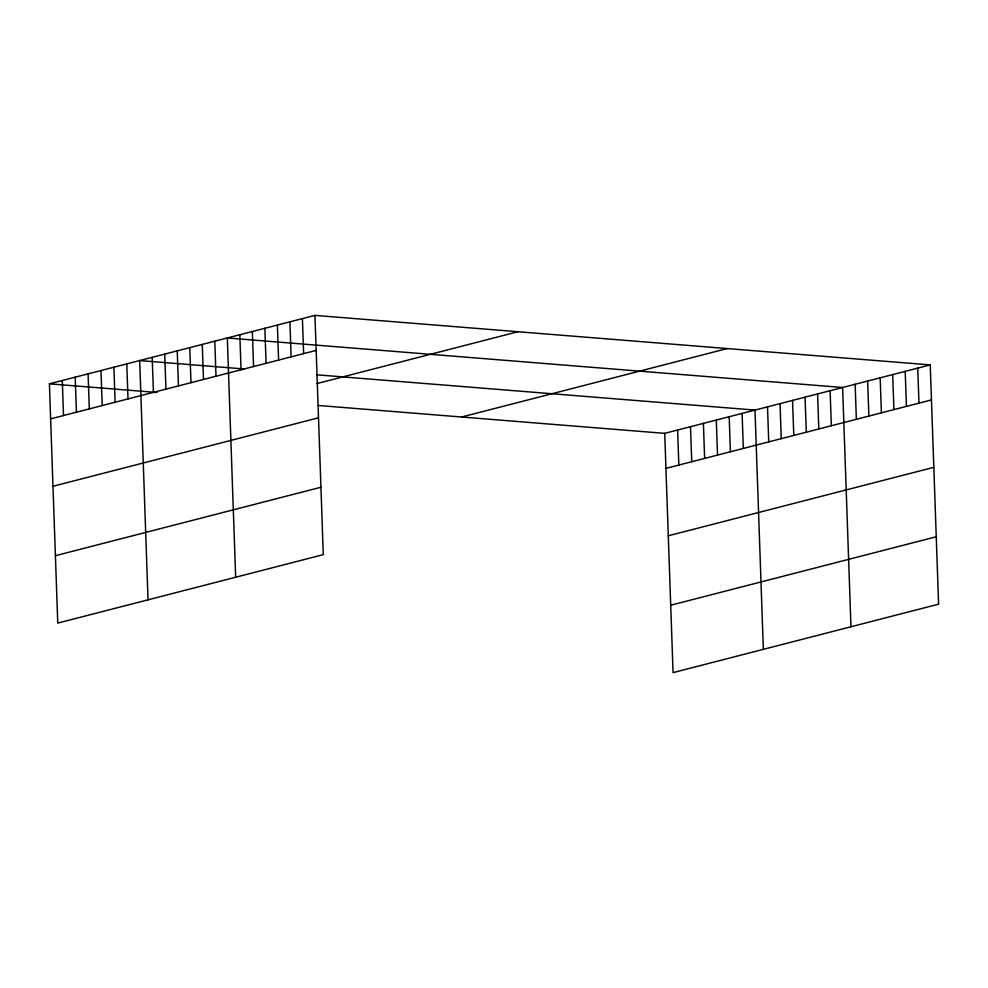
<?xml version="1.0" encoding="UTF-8"?>
<svg xmlns="http://www.w3.org/2000/svg" width="988" height="988" viewBox="0 0 988 988"><rect width="100%" height="100%" fill="white"/><g stroke="black" fill="none" stroke-linecap="round" stroke-linejoin="round"><path stroke-width="1.48" d="M314.937 315.382L323.286 554.651L57.761 623.095L49.4 383.826L314.937 315.382L930.239 364.905L938.6 604.174L673.063 672.618L664.714 433.349L930.239 364.905M50.623 418.863L316.16 350.407M316.938 383.554L517.984 331.721M52.982 486.257L318.519 417.813M461.655 417.01L727.193 348.566M55.402 555.701L320.939 487.245M665.937 468.386L931.462 399.93M668.283 535.78L933.821 467.336M670.704 605.224L936.241 536.768M244.283 368.981L139.679 360.558L148.039 599.827M316.58 374.798L754.993 410.082L763.341 649.351M49.4 383.826L157.08 392.495M318.284 405.475L664.714 433.349M917.729 368.129L918.951 403.166M905.206 371.352L906.428 406.389M892.695 374.588L893.918 409.612M880.172 377.811L881.395 412.836M867.649 381.035L868.872 416.072M855.139 384.27L856.361 419.295M850.977 626.763L842.616 387.494L227.314 337.97L235.663 577.239M830.105 390.717L831.328 425.754M817.582 393.94L818.805 428.977M805.059 397.176L806.282 432.201M792.549 400.399L793.772 435.424M780.026 403.623L781.249 438.66M767.503 406.858L768.738 441.883M742.099 413.404L743.322 448.429M729.193 416.726L730.416 451.763M716.3 420.061L717.523 455.085M703.407 423.383L704.629 458.407M690.501 426.705L691.724 461.729M677.607 430.027L678.83 465.052M302.414 318.605L303.637 353.63M289.904 321.829L291.127 356.866M277.381 325.064L278.604 360.089M264.858 328.288L266.093 363.312M252.348 331.511L253.57 366.548M239.825 334.734L241.047 369.771M214.791 341.193L216.014 376.218M202.268 344.417L203.491 379.454M189.758 347.653L190.98 382.677M177.235 350.876L178.458 385.9M164.724 354.099L165.947 389.136M152.201 357.323L153.424 392.36M126.785 363.88L128.008 398.905M113.892 367.203L115.114 402.24M100.986 370.525L102.209 405.562M88.093 373.859L89.315 408.884M75.199 377.181L76.422 412.206M62.293 380.504L63.516 415.528"/></g></svg>
